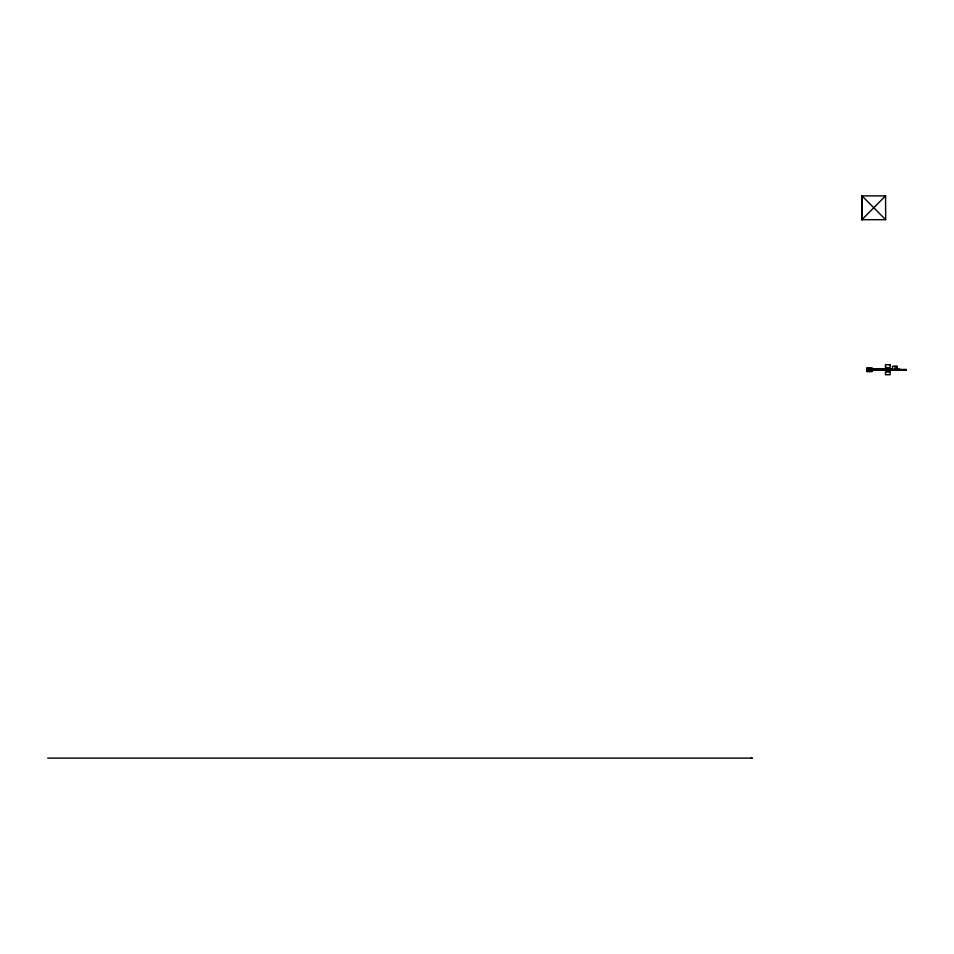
<?xml version="1.0" encoding="UTF-8"?>
<svg xmlns="http://www.w3.org/2000/svg" width="954" height="954" viewBox="0 0 954 954"><rect width="100%" height="100%" fill="white"/><g stroke="black" fill="none" stroke-linecap="round" stroke-linejoin="round"><path stroke-width="1.43" d="M861.975 219.623L885.562 195.892L885.67 219.682L861.879 219.682L861.879 195.892L885.67 195.892M861.975 195.892L885.598 219.623M872.028 370.987L873.9 370.057M885.741 370.176L867.055 370.176L883.869 370.057L883.869 369.246M886.361 368.876L890.106 368.876M892.527 369.246L890.666 369.246L890.666 370.176L906.3 369.842M867.055 369.365L906.3 369.436L906.3 370.057M867.114 369.651L885.121 369.615M897.511 369.615L892.527 369.615L892.527 366.253L896.951 366.253L896.951 369.365M867.114 369.77L885.121 369.925M867.055 370.057L906.3 369.997M886.361 370.557L890.106 370.557M872.028 371.547L867.055 371.547L867.055 367.815L872.028 367.874L871.908 371.607M751.227 758.048L752.348 758.108L47.7 758.108M894.089 369.436L895.09 369.436M883.869 369.365L867.055 369.246L885.741 369.365M872.028 368.435L873.9 369.365M896.832 366.253L896.832 369.365M895.09 366.253L895.09 370.057M892.407 369.246L892.407 370.176M889.045 368.876L888.734 367.624L888.734 368.876M889.045 370.557L889.045 371.798L887.709 371.702L888.234 370.426L888.758 371.702L888.734 370.557M887.733 368.876L887.733 367.624L887.423 368.876M887.733 370.557L887.733 371.798L887.423 370.557M885.121 369.246L885.121 370.176M880.757 369.246L880.757 370.176M872.66 369.365L872.66 370.057M869.476 367.815L869.476 371.607M867.174 367.815L867.174 371.607M861.939 219.623L861.939 195.892L861.879 219.682M887.506 368.053C888.424 370.915 889.736 366.038 887.506 368.053M887.816 368.137L888.651 368.363L887.816 368.137M887.816 371.058L888.615 371.392L887.852 370.963M890.106 364.702L885.431 364.702L885.431 367.207L886.361 367.207L886.361 372.215L885.431 372.215L885.431 374.731L890.106 374.731L890.106 364.702M899.384 369.246L897.511 369.246L897.511 370.176L899.384 370.176L899.384 369.246"/></g></svg>
